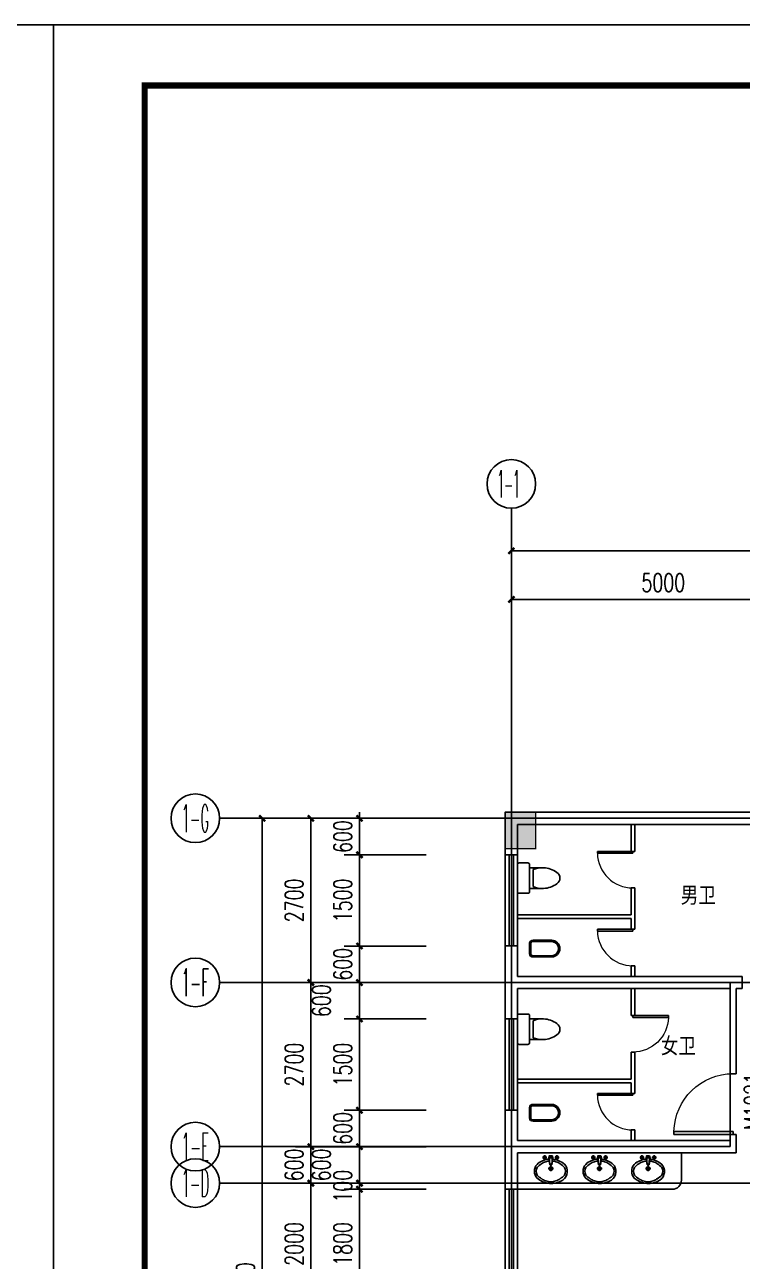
# Model space of a CAD drawing. Extents: x -6243262 to 3079315, y -2914302 to 172723.
# Drawn here: x -2437258 to -2425450, y -711687 to -691350 of the extents above; entities that cross this region are included whole.
import ezdxf
from ezdxf.enums import TextEntityAlignment as Align

# ---------------------------------------------------------------- set-up
doc = ezdxf.new("R2010")
doc.units = 0
doc.header["$LTSCALE"] = 1000
for name, color, linetype in [('0-柱网', 2, 'Continuous'), ('AXIS', 3, 'Continuous'), ('AXIS_TEXT', 7, 'Continuous'), ('DOTE', 24, 'Continuous'), ('PUB_DIM', 3, 'Continuous'), ('PUB_TEXT', 7, 'Continuous'), ('PUB_TITLE', 4, 'Continuous'), ('WALL', 9, 'Continuous'), ('WALL-PARAPET', 6, 'Continuous'), ('WINDOW', 4, 'Continuous'), ('WINDOW_TEXT', 7, 'Continuous'), ('洁具', 253, 'Continuous')]:
    doc.layers.add(name, color=color, linetype=linetype)
doc.styles.add('-宋体', font='', dxfattribs={"width": 0.8})
doc.styles.add('_TCH_AXIS', font='COMPLEX', dxfattribs={"bigfont": 'GBCBIG'})
doc.styles.add('_TCH_DIM_T3', font='SIMPLEX', dxfattribs={"width": 0.705882, "bigfont": 'GBCBIG'})
doc.styles.add('_TCH_WINDOW', font='SIMPLEX', dxfattribs={"height": 3.5, "bigfont": 'GBCBIG'})
doc.styles.add('COMPLEX', font='COMPLEX')
doc.styles.get('-宋体').set_extended_font_data('SimSun')
doc.dimstyles.new('_TCH_ARCH&&100', dxfattribs={"dimtxt": 297.5, "dimasz": 100, "dimexe": 250, "dimexo": 300, "dimgap": 126.25, "dimtad": 1, "dimdec": 0, "dimzin": 0, "dimdsep": 46, "dimtxsty": '_TCH_DIM_T3', "dimblk": 'ARCHTICK', "dimcen": 0.09, "dimclrt": 7, "dimazin": 2, "dimtfac": 1, "dimtdec": 0, "dimtix": 1, "dimtmove": 2, "dimatfit": 3, "dimfxl": 0, "dimtolj": 1, "dimtzin": 0, "dimarcsym": 0})

# ---------------------------------------------------------------- blocks, each defined once
blk = doc.blocks.new('1#柱网')
at = {"layer": '0-柱网'}
blk.add_hatch(color=0, dxfattribs=at).paths.add_polyline_path([(494005, 93967), (494005, 93367), (494505, 93367), (494505, 93967)])
at = {"layer": '0-柱网', "color": 0, "const_width": 20}
blk.add_lwpolyline([(494005, 93967), (494005, 93367), (494505, 93367), (494505, 93967), (494005, 93967)], dxfattribs=at)
blk = doc.blocks.new('_ArchTick')
at = {"color": 0, "linetype": 'ByBlock', "const_width": 0.4}
blk.add_lwpolyline([(-0.5, -0.5), (0.5, 0.5)], dxfattribs=at)
blk = doc.blocks.new('*D967')
at = {"layer": 'Defpoints', "color": 0, "transparency": 16777216}
for p in [(-2431750, -704402), (-2430350, -704402), (-2430350, -705002)]:
    blk.add_point(p, dxfattribs=at)
at = {"layer": 'PUB_DIM', "color": 0, "lineweight": -2, "transparency": 16777216}
for p, q in [((-2430650, -704402), (-2432000, -704402)), ((-2431750, -704402), (-2431750, -704302)), ((-2431750, -705002), (-2431750, -704402)), ((-2430650, -705002), (-2432000, -705002)), ((-2431750, -705002), (-2431750, -705102))]:
    blk.add_line(p, q, dxfattribs=at)
at = {"layer": 'PUB_DIM', "color": 0, "lineweight": -2, "transparency": 16777216, "xscale": 100, "yscale": 100, "zscale": 100}
for p, rotation in [((-2431750, -704402), 270), ((-2431750, -705002), 90)]:
    blk.add_blockref('_ArchTick', p, dxfattribs=dict(at, rotation=rotation))
at = {"layer": 'PUB_DIM', "color": 7, "transparency": 16777216, "insert": (-2432025, -704702), "char_height": 297.5, "attachment_point": 5, "rotation": 90, "style": '_TCH_DIM_T3'}
blk.add_mtext('\\A1;600', dxfattribs=at)
blk = doc.blocks.new('*D968')
at = {"layer": 'Defpoints', "color": 0, "transparency": 16777216}
for p in [(-2431750, -705002), (-2430350, -705002), (-2430350, -706502)]:
    blk.add_point(p, dxfattribs=at)
at = {"layer": 'PUB_DIM', "color": 0, "lineweight": -2, "transparency": 16777216}
for p, q in [((-2430650, -705002), (-2432000, -705002)), ((-2431750, -706502), (-2431750, -705002)), ((-2430650, -706502), (-2432000, -706502))]:
    blk.add_line(p, q, dxfattribs=at)
at = {"layer": 'PUB_DIM', "color": 0, "lineweight": -2, "transparency": 16777216, "xscale": 100, "yscale": 100, "zscale": 100}
for p, rotation in [((-2431750, -705002), 90), ((-2431750, -706502), 270)]:
    blk.add_blockref('_ArchTick', p, dxfattribs=dict(at, rotation=rotation))
at = {"layer": 'PUB_DIM', "color": 7, "transparency": 16777216, "insert": (-2432025, -705752), "char_height": 297.5, "attachment_point": 5, "rotation": 90, "style": '_TCH_DIM_T3'}
blk.add_mtext('\\A1;1500', dxfattribs=at)
blk = doc.blocks.new('*D969')
at = {"layer": 'Defpoints', "color": 0, "transparency": 16777216}
for p in [(-2431750, -706502), (-2430350, -706502), (-2430350, -707102)]:
    blk.add_point(p, dxfattribs=at)
at = {"layer": 'PUB_DIM', "color": 0, "lineweight": -2, "transparency": 16777216}
for p, q in [((-2431750, -706502), (-2431750, -706402)), ((-2430650, -706502), (-2432000, -706502)), ((-2431750, -707102), (-2431750, -706502)), ((-2430650, -707102), (-2432000, -707102)), ((-2431750, -707102), (-2431750, -707202))]:
    blk.add_line(p, q, dxfattribs=at)
at = {"layer": 'PUB_DIM', "color": 0, "lineweight": -2, "transparency": 16777216, "xscale": 100, "yscale": 100, "zscale": 100}
for p, rotation in [((-2431750, -706502), 270), ((-2431750, -707102), 90)]:
    blk.add_blockref('_ArchTick', p, dxfattribs=dict(at, rotation=rotation))
at = {"layer": 'PUB_DIM', "color": 7, "transparency": 16777216, "insert": (-2432025, -706802), "char_height": 297.5, "attachment_point": 5, "rotation": 90, "style": '_TCH_DIM_T3'}
blk.add_mtext('\\A1;600', dxfattribs=at)
blk = doc.blocks.new('*D970')
at = {"layer": 'Defpoints', "color": 0, "transparency": 16777216}
for p in [(-2431750, -707102), (-2430350, -707102), (-2430350, -707702)]:
    blk.add_point(p, dxfattribs=at)
at = {"layer": 'PUB_DIM', "color": 0, "lineweight": -2, "transparency": 16777216}
for p, q in [((-2430650, -707102), (-2432000, -707102)), ((-2431750, -707702), (-2431750, -707102)), ((-2430650, -707702), (-2432000, -707702))]:
    blk.add_line(p, q, dxfattribs=at)
at = {"layer": 'PUB_DIM', "color": 0, "lineweight": -2, "transparency": 16777216, "xscale": 100, "yscale": 100, "zscale": 100}
for p, rotation in [((-2431750, -707102), 90), ((-2431750, -707702), 270)]:
    blk.add_blockref('_ArchTick', p, dxfattribs=dict(at, rotation=rotation))
at = {"layer": 'PUB_DIM', "color": 7, "transparency": 16777216, "insert": (-2432375, -707402), "char_height": 297.5, "attachment_point": 5, "rotation": 90, "style": '_TCH_DIM_T3'}
blk.add_mtext('\\A1;600', dxfattribs=at)
blk = doc.blocks.new('*D971')
at = {"layer": 'Defpoints', "color": 0, "transparency": 16777216}
for p in [(-2431750, -707702), (-2430350, -707702), (-2430350, -709202)]:
    blk.add_point(p, dxfattribs=at)
at = {"layer": 'PUB_DIM', "color": 0, "lineweight": -2, "transparency": 16777216}
for p, q in [((-2430650, -707702), (-2432000, -707702)), ((-2431750, -709202), (-2431750, -707702)), ((-2430650, -709202), (-2432000, -709202))]:
    blk.add_line(p, q, dxfattribs=at)
at = {"layer": 'PUB_DIM', "color": 0, "lineweight": -2, "transparency": 16777216, "xscale": 100, "yscale": 100, "zscale": 100}
for p, rotation in [((-2431750, -707702), 90), ((-2431750, -709202), 270)]:
    blk.add_blockref('_ArchTick', p, dxfattribs=dict(at, rotation=rotation))
at = {"layer": 'PUB_DIM', "color": 7, "transparency": 16777216, "insert": (-2432025, -708452), "char_height": 297.5, "attachment_point": 5, "rotation": 90, "style": '_TCH_DIM_T3'}
blk.add_mtext('\\A1;1500', dxfattribs=at)
blk = doc.blocks.new('*D972')
at = {"layer": 'Defpoints', "color": 0, "transparency": 16777216}
for p in [(-2431750, -709202), (-2430350, -709202), (-2430350, -709802)]:
    blk.add_point(p, dxfattribs=at)
at = {"layer": 'PUB_DIM', "color": 0, "lineweight": -2, "transparency": 16777216}
for p, q in [((-2431750, -709202), (-2431750, -709102)), ((-2430650, -709202), (-2432000, -709202)), ((-2431750, -709802), (-2431750, -709202)), ((-2430650, -709802), (-2432000, -709802)), ((-2431750, -709802), (-2431750, -709902))]:
    blk.add_line(p, q, dxfattribs=at)
at = {"layer": 'PUB_DIM', "color": 0, "lineweight": -2, "transparency": 16777216, "xscale": 100, "yscale": 100, "zscale": 100}
for p, rotation in [((-2431750, -709202), 270), ((-2431750, -709802), 90)]:
    blk.add_blockref('_ArchTick', p, dxfattribs=dict(at, rotation=rotation))
at = {"layer": 'PUB_DIM', "color": 7, "transparency": 16777216, "insert": (-2432025, -709502), "char_height": 297.5, "attachment_point": 5, "rotation": 90, "style": '_TCH_DIM_T3'}
blk.add_mtext('\\A1;600', dxfattribs=at)
blk = doc.blocks.new('*D973')
at = {"layer": 'Defpoints', "color": 0, "transparency": 16777216}
for p in [(-2431750, -709802), (-2430350, -709802), (-2430350, -710402)]:
    blk.add_point(p, dxfattribs=at)
at = {"layer": 'PUB_DIM', "color": 0, "lineweight": -2, "transparency": 16777216}
for p, q in [((-2430650, -709802), (-2432000, -709802)), ((-2431750, -710402), (-2431750, -709802)), ((-2430650, -710402), (-2432000, -710402))]:
    blk.add_line(p, q, dxfattribs=at)
at = {"layer": 'PUB_DIM', "color": 0, "lineweight": -2, "transparency": 16777216, "xscale": 100, "yscale": 100, "zscale": 100}
for p, rotation in [((-2431750, -709802), 90), ((-2431750, -710402), 270)]:
    blk.add_blockref('_ArchTick', p, dxfattribs=dict(at, rotation=rotation))
at = {"layer": 'PUB_DIM', "color": 7, "transparency": 16777216, "insert": (-2432375, -710102), "char_height": 297.5, "attachment_point": 5, "rotation": 90, "style": '_TCH_DIM_T3'}
blk.add_mtext('\\A1;600', dxfattribs=at)
blk = doc.blocks.new('*D974')
at = {"layer": 'Defpoints', "color": 0, "transparency": 16777216}
for p in [(-2431750, -710402), (-2430350, -710402), (-2430350, -710502)]:
    blk.add_point(p, dxfattribs=at)
at = {"layer": 'PUB_DIM', "color": 0, "lineweight": -2, "transparency": 16777216}
for p, q in [((-2431750, -710402), (-2431750, -710302)), ((-2430650, -710402), (-2432000, -710402)), ((-2430650, -710502), (-2432000, -710502)), ((-2431750, -710502), (-2431750, -710402)), ((-2431750, -710502), (-2431750, -710602))]:
    blk.add_line(p, q, dxfattribs=at)
at = {"layer": 'PUB_DIM', "color": 0, "lineweight": -2, "transparency": 16777216, "xscale": 100, "yscale": 100, "zscale": 100}
for p, rotation in [((-2431750, -710402), 270), ((-2431750, -710502), 90)]:
    blk.add_blockref('_ArchTick', p, dxfattribs=dict(at, rotation=rotation))
at = {"layer": 'PUB_DIM', "color": 7, "transparency": 16777216, "insert": (-2432025, -710452), "char_height": 297.5, "attachment_point": 5, "rotation": 90, "style": '_TCH_DIM_T3'}
blk.add_mtext('\\A1;100', dxfattribs=at)
blk = doc.blocks.new('*D975')
at = {"layer": 'Defpoints', "color": 0, "transparency": 16777216}
for p in [(-2431750, -710502), (-2430350, -710502), (-2430350, -712302)]:
    blk.add_point(p, dxfattribs=at)
at = {"layer": 'PUB_DIM', "color": 0, "lineweight": -2, "transparency": 16777216}
for p, q in [((-2430650, -710502), (-2432000, -710502)), ((-2431750, -712302), (-2431750, -710502)), ((-2430650, -712302), (-2432000, -712302))]:
    blk.add_line(p, q, dxfattribs=at)
at = {"layer": 'PUB_DIM', "color": 0, "lineweight": -2, "transparency": 16777216, "xscale": 100, "yscale": 100, "zscale": 100}
for p, rotation in [((-2431750, -710502), 90), ((-2431750, -712302), 270)]:
    blk.add_blockref('_ArchTick', p, dxfattribs=dict(at, rotation=rotation))
at = {"layer": 'PUB_DIM', "color": 7, "transparency": 16777216, "insert": (-2432025, -711402), "char_height": 297.5, "attachment_point": 5, "rotation": 90, "style": '_TCH_DIM_T3'}
blk.add_mtext('\\A1;1800', dxfattribs=at)
blk = doc.blocks.new('*D1283')
at = {"layer": 'AXIS', "color": 0, "lineweight": -2, "transparency": 16777216}
for p, q in [((-2430650, -710402), (-2432800, -710402)), ((-2432550, -712402), (-2432550, -710402)), ((-2430650, -712402), (-2432800, -712402))]:
    blk.add_line(p, q, dxfattribs=at)
at = {"layer": 'Defpoints', "color": 0, "transparency": 16777216}
for p in [(-2432550, -710402), (-2430350, -710402), (-2430350, -712402)]:
    blk.add_point(p, dxfattribs=at)
at = {"layer": 'AXIS', "color": 0, "lineweight": -2, "transparency": 16777216, "xscale": 100, "yscale": 100, "zscale": 100}
for p, rotation in [((-2432550, -710402), 90), ((-2432550, -712402), 270)]:
    blk.add_blockref('_ArchTick', p, dxfattribs=dict(at, rotation=rotation))
at = {"layer": 'AXIS', "color": 7, "transparency": 16777216, "insert": (-2432825, -711402), "char_height": 297.5, "attachment_point": 5, "rotation": 90, "style": '_TCH_DIM_T3'}
blk.add_mtext('\\A1;2000', dxfattribs=at)
blk = doc.blocks.new('*D1284')
at = {"layer": 'AXIS', "color": 0, "lineweight": -2, "transparency": 16777216}
for p, q in [((-2432550, -709802), (-2432550, -709702)), ((-2430650, -709802), (-2432800, -709802)), ((-2432550, -710402), (-2432550, -709802)), ((-2430650, -710402), (-2432800, -710402)), ((-2432550, -710402), (-2432550, -710502))]:
    blk.add_line(p, q, dxfattribs=at)
at = {"layer": 'Defpoints', "color": 0, "transparency": 16777216}
for p in [(-2432550, -709802), (-2430350, -709802), (-2430350, -710402)]:
    blk.add_point(p, dxfattribs=at)
at = {"layer": 'AXIS', "color": 0, "lineweight": -2, "transparency": 16777216, "xscale": 100, "yscale": 100, "zscale": 100}
for p, rotation in [((-2432550, -709802), 270), ((-2432550, -710402), 90)]:
    blk.add_blockref('_ArchTick', p, dxfattribs=dict(at, rotation=rotation))
at = {"layer": 'AXIS', "color": 7, "transparency": 16777216, "insert": (-2432825, -710102), "char_height": 297.5, "attachment_point": 5, "rotation": 90, "style": '_TCH_DIM_T3'}
blk.add_mtext('\\A1;600', dxfattribs=at)
blk = doc.blocks.new('*D1285')
at = {"layer": 'AXIS', "color": 0, "lineweight": -2, "transparency": 16777216}
for p, q in [((-2430650, -707102), (-2432800, -707102)), ((-2432550, -709802), (-2432550, -707102)), ((-2430650, -709802), (-2432800, -709802))]:
    blk.add_line(p, q, dxfattribs=at)
at = {"layer": 'Defpoints', "color": 0, "transparency": 16777216}
for p in [(-2432550, -707102), (-2430350, -707102), (-2430350, -709802)]:
    blk.add_point(p, dxfattribs=at)
at = {"layer": 'AXIS', "color": 0, "lineweight": -2, "transparency": 16777216, "xscale": 100, "yscale": 100, "zscale": 100}
for p, rotation in [((-2432550, -707102), 90), ((-2432550, -709802), 270)]:
    blk.add_blockref('_ArchTick', p, dxfattribs=dict(at, rotation=rotation))
at = {"layer": 'AXIS', "color": 7, "transparency": 16777216, "insert": (-2432825, -708452), "char_height": 297.5, "attachment_point": 5, "rotation": 90, "style": '_TCH_DIM_T3'}
blk.add_mtext('\\A1;2700', dxfattribs=at)
blk = doc.blocks.new('*D1286')
at = {"layer": 'AXIS', "color": 0, "lineweight": -2, "transparency": 16777216}
for p, q in [((-2430650, -704402), (-2432800, -704402)), ((-2432550, -707102), (-2432550, -704402)), ((-2430650, -707102), (-2432800, -707102))]:
    blk.add_line(p, q, dxfattribs=at)
at = {"layer": 'Defpoints', "color": 0, "transparency": 16777216}
for p in [(-2432550, -704402), (-2430350, -704402), (-2430350, -707102)]:
    blk.add_point(p, dxfattribs=at)
at = {"layer": 'AXIS', "color": 0, "lineweight": -2, "transparency": 16777216, "xscale": 100, "yscale": 100, "zscale": 100}
for p, rotation in [((-2432550, -704402), 90), ((-2432550, -707102), 270)]:
    blk.add_blockref('_ArchTick', p, dxfattribs=dict(at, rotation=rotation))
at = {"layer": 'AXIS', "color": 7, "transparency": 16777216, "insert": (-2432825, -705752), "char_height": 297.5, "attachment_point": 5, "rotation": 90, "style": '_TCH_DIM_T3'}
blk.add_mtext('\\A1;2700', dxfattribs=at)
blk = doc.blocks.new('*D1287')
at = {"layer": 'AXIS', "color": 0, "lineweight": -2, "transparency": 16777216}
for p, q in [((-2430650, -704402), (-2433600, -704402)), ((-2433350, -719902), (-2433350, -704402)), ((-2430650, -719902), (-2433600, -719902))]:
    blk.add_line(p, q, dxfattribs=at)
at = {"layer": 'Defpoints', "color": 0, "transparency": 16777216}
for p in [(-2433350, -704402), (-2430350, -704402), (-2430350, -719902)]:
    blk.add_point(p, dxfattribs=at)
at = {"layer": 'AXIS', "color": 0, "lineweight": -2, "transparency": 16777216, "xscale": 100, "yscale": 100, "zscale": 100}
for p, rotation in [((-2433350, -704402), 90), ((-2433350, -719902), 270)]:
    blk.add_blockref('_ArchTick', p, dxfattribs=dict(at, rotation=rotation))
at = {"layer": 'AXIS', "color": 7, "transparency": 16777216, "insert": (-2433625, -712152), "char_height": 297.5, "attachment_point": 5, "rotation": 90, "style": '_TCH_DIM_T3'}
blk.add_mtext('\\A1;15500', dxfattribs=at)
blk = doc.blocks.new('*D1301')
at = {"layer": 'AXIS', "color": 0, "lineweight": -2, "transparency": 16777216}
for p, q in [((-2429250, -703002), (-2429250, -700552)), ((-2424250, -703002), (-2424250, -700552)), ((-2429250, -700802), (-2424250, -700802))]:
    blk.add_line(p, q, dxfattribs=at)
at = {"layer": 'Defpoints', "color": 0, "transparency": 16777216}
for p in [(-2424250, -700802), (-2429250, -703302), (-2424250, -703302)]:
    blk.add_point(p, dxfattribs=at)
at = {"layer": 'AXIS', "color": 0, "lineweight": -2, "transparency": 16777216, "xscale": 100, "yscale": 100, "zscale": 100, "rotation": 180}
blk.add_blockref('_ArchTick', (-2429250, -700802), dxfattribs=at)
at = {"layer": 'AXIS', "color": 0, "lineweight": -2, "transparency": 16777216, "xscale": 100, "yscale": 100, "zscale": 100}
blk.add_blockref('_ArchTick', (-2424250, -700802), dxfattribs=at)
at = {"layer": 'AXIS', "color": 7, "transparency": 16777216, "insert": (-2426750, -700527), "char_height": 297.5, "attachment_point": 5, "style": '_TCH_DIM_T3'}
blk.add_mtext('\\A1;5000', dxfattribs=at)
blk = doc.blocks.new('*D1302')
at = {"layer": 'AXIS', "color": 0, "lineweight": -2, "transparency": 16777216}
for p, q in [((-2429250, -703002), (-2429250, -699752)), ((-2389250, -703002), (-2389250, -699752)), ((-2429250, -700002), (-2389250, -700002))]:
    blk.add_line(p, q, dxfattribs=at)
at = {"layer": 'Defpoints', "color": 0, "transparency": 16777216}
for p in [(-2389250, -700002), (-2429250, -703302), (-2389250, -703302)]:
    blk.add_point(p, dxfattribs=at)
at = {"layer": 'AXIS', "color": 0, "lineweight": -2, "transparency": 16777216, "xscale": 100, "yscale": 100, "zscale": 100, "rotation": 180}
blk.add_blockref('_ArchTick', (-2429250, -700002), dxfattribs=at)
at = {"layer": 'AXIS', "color": 0, "lineweight": -2, "transparency": 16777216, "xscale": 100, "yscale": 100, "zscale": 100}
blk.add_blockref('_ArchTick', (-2389250, -700002), dxfattribs=at)
at = {"layer": 'AXIS', "color": 7, "transparency": 16777216, "insert": (-2409250, -699727), "char_height": 297.5, "attachment_point": 5, "style": '_TCH_DIM_T3'}
blk.add_mtext('\\A1;40000', dxfattribs=at)
blk = doc.blocks.new('$WINLIB2D$00000001')
at = {"color": 0}
for points in [[(-0.5, 0.5), (-0.5, -0.5)], [(-0.5, 0.5), (0.5, 0.5)], [(0.5, -0.5), (0.5, 0.5)], [(0.5, 0.167), (-0.5, 0.167)], [(0.5, -0.167), (-0.5, -0.167)], [(-0.5, -0.5), (0.5, -0.5)]]:
    blk.add_lwpolyline(points, dxfattribs=at)
blk = doc.blocks.new('$DorLib2D$00000001')
at = {"color": 0}
for p, q in [((0.45, 0.975), (0.5, 0.975)), ((0.45, 0), (0.45, 0.975)), ((0.5, 0), (0.5, 0.975)), ((0.5, 0), (0.45, 0))]:
    blk.add_line(p, q, dxfattribs=at)
at = {"color": 0, "lineweight": 13}
blk.add_arc((0.475, 0), 0.975, 91.4693, 180, dxfattribs=at)
blk = doc.blocks.new('$plan$00003671')
at = {"layer": '洁具', "color": 0}
for p, q in [((-101, 10), (-101, -63)), ((-25, 0), (-32, -39)), ((-25, 0), (25, 0)), ((-25, 0), (-17, -148)), ((25, 0), (17, -148)), ((25, 0), (32, -39)), ((101, 10), (101, -63)), ((-64, -27), (-138, -27)), ((-32, -39), (-17, -148)), ((-24, -20), (24, -20)), ((-17, -138), (17, -138)), ((-17, -148), (17, -148)), ((0, -164), (0, -254)), ((32, -39), (17, -148)), ((138, -27), (64, -27)), ((45, -209), (-45, -209))]:
    blk.add_line(p, q, dxfattribs=at)
blk.add_lwpolyline([(25, 0), (32, -39), (30, -54, -0.144626), (222, -135, -0.454002), (196, -399, -0.337627), (-227, -368, -0.376635), (-227, -140, -0.17218), (-30, -54), (-32, -39), (-25, 0)], format="xyb", close=True, dxfattribs=at)
for centre, radius in [((-101, -27), 25.2), ((-101, -27), 15.1), ((0, -209), 30.2), ((0, -209), 20.2), ((101, -27), 25.2), ((101, -27), 15.1)]:
    blk.add_circle(centre, radius, dxfattribs=at)
for centre, radius, start, end in [((-102, -254), 138, 152.5904, 207.4096), ((-19, -374), 275, 118.8696, 138.2267), ((-16, -304), 218, 108.3074, 128.6169), ((0, -351), 268, 95.4714, 108.3074), ((-1, -27), 7.25, 80.5252, 279.4748), ((1, -27), 7.25, 260.5252, 99.4748), ((0, -351), 268, 71.6926, 84.5286), ((16, -304), 218, 51.3831, 71.6926), ((19, -374), 275, 41.7733, 61.1304), ((102, -254), 138, 332.5904, 27.4096), ((-19, -135), 275, 221.7733, 241.1304), ((-16, -205), 218, 231.3831, 251.6926), ((16, -205), 218, 288.3074, 308.6169), ((19, -135), 275, 298.8696, 318.2267), ((0, -158), 268, 251.6926, 288.3074)]:
    blk.add_arc(centre, radius, start, end, dxfattribs=at)
blk = doc.blocks.new('$plan$00002866')
at = {"layer": '洁具', "color": 0}
for points in [[(-366, 138), (-59, 138, -0.388189), (0, 88), (0, -88, -0.388189), (-59, -138), (-366, -138, -0.97895)], [(-58, -116), (-376, -116, -0.936623), (-366, 117), (-58, 117, -0.381636), (-21, 86), (-21, -86, -0.399536)]]:
    blk.add_lwpolyline(points, format="xyb", close=True, dxfattribs=at)
blk.add_lwpolyline([(-306, 117, 0, 0, 0.440649), (-316, 108, 0, 0, 0), (-316, -106, 0, 0, 0.411645), (-307, -115, 1.5, 1.5, 0)], format="xyseb", dxfattribs=at)
blk = doc.blocks.new('_AXISO')
at = {"color": 0}
blk.add_circle((0, 0), 0.5, dxfattribs=at)
at = {"layer": 'AXIS_TEXT', "color": 0, "style": 'COMPLEX', "width": 1.041667}
blk.add_attdef('A', text='', height=0.56, dxfattribs=at).set_placement((-0.25, -0.28), (0.25, -0.28), align=Align.FIT)
blk = doc.blocks.new('$plan$00002826')
at = {"layer": '洁具', "color": 0}
for p, q in [((-260, -140), (-260, 140)), ((-200, 170), (-200, -170))]:
    blk.add_line(p, q, dxfattribs=at)
blk.add_lwpolyline([(-650, 92, 0.537872), (-650, -92, 0.149947), (-430, -170), (-200, -170), (-200, -220, 0.414214), (-170, -250), (-30, -250, 0.414214), (0, -220), (0, 220, 0.414214), (-30, 250), (-170, 250, 0.414214), (-200, 220), (-200, 170), (-430, 170, 0.149947)], format="xyb", close=True, dxfattribs=at)
for centre, start, end in [((-413, -227), 67.4505, 91.4725), ((-413, 227), 268.6339, 292.5495)]:
    blk.add_arc(centre, 398, start, end, dxfattribs=at)

msp = doc.modelspace()

# ---------------------------------------------------------------- linework, layer by layer
msp.add_lwpolyline([(-2429150.4, -709901.6), (-2429150.4, -710501.6), (-2426600.4, -710501.6, 0.4142136), (-2426450.4, -710351.6), (-2426450.4, -709901.6)], format="xyb")
at = {"layer": 'AXIS'}
for p, q in [((-2429250.4, -703301.6), (-2429250.4, -699301.6)), ((-2430350.4, -704401.6), (-2434050.4, -704401.6)), ((-2430350.4, -707101.6), (-2434050.4, -707101.6)), ((-2430350.4, -709801.6), (-2434050.4, -709801.6)), ((-2430350.4, -710401.6), (-2434050.4, -710401.6))]:
    msp.add_line(p, q, dxfattribs=at)
at = {"layer": 'DOTE'}
for p, q in [((-2429250.4, -721001.6), (-2429250.4, -703301.6)), ((-2388150.4, -704401.6), (-2430350.4, -704401.6)), ((-2424250.4, -707101.6), (-2430350.4, -707101.6)), ((-2425650.4, -709801.6), (-2425650.4, -707101.6)), ((-2425650.4, -709801.6), (-2430350.4, -709801.6)), ((-2388150.4, -710401.6), (-2430350.4, -710401.6))]:
    msp.add_line(p, q, dxfattribs=at)
at = {"layer": 'PUB_TITLE'}
for points in [[(-2496182.9, -733350.5), (-2436782.9, -733350.5), (-2436782.9, -691350.5), (-2496182.9, -691350.5)], [(-2436782.9, -733350.5), (-2377382.9, -733350.5), (-2377382.9, -691350.5), (-2436782.9, -691350.5)]]:
    msp.add_lwpolyline(points, close=True, dxfattribs=at)
at = {"layer": 'PUB_TITLE', "const_width": 100}
msp.add_lwpolyline([(-2435282.9, -732350.5), (-2378382.9, -732350.5), (-2378382.9, -692350.5), (-2435282.9, -692350.5)], close=True, dxfattribs=at)
at = {"layer": 'WALL'}
for p, q in [((-2429350.4, -704301.6), (-2429350.4, -705001.6)), ((-2424350.4, -704301.6), (-2429350.4, -704301.6)), ((-2429150.4, -705001.6), (-2429150.4, -704501.6)), ((-2424350.4, -704501.6), (-2429150.4, -704501.6)), ((-2429350.4, -705001.6), (-2429150.4, -705001.6)), ((-2429150.4, -706501.6), (-2429350.4, -706501.6)), ((-2429350.4, -706501.6), (-2429350.4, -707101.6)), ((-2429150.4, -707001.6), (-2429150.4, -706501.6)), ((-2427250.4, -707001.6), (-2429150.4, -707001.6)), ((-2425650.4, -707001.6), (-2427250.4, -707001.6)), ((-2425450.4, -707001.6), (-2425650.4, -707001.6)), ((-2425450.4, -707201.6), (-2425450.4, -707001.6)), ((-2429350.4, -707101.6), (-2429350.4, -707701.6)), ((-2427250.4, -707201.6), (-2429150.4, -707201.6)), ((-2429150.4, -707701.6), (-2429150.4, -707201.6)), ((-2425650.4, -707201.6), (-2427250.4, -707201.6)), ((-2425650.4, -707201.6), (-2425650.4, -708601.6)), ((-2425550.4, -708601.6), (-2425550.4, -707201.6)), ((-2425550.4, -707201.6), (-2425450.4, -707201.6)), ((-2429350.4, -707701.6), (-2429150.4, -707701.6)), ((-2425650.4, -708601.6), (-2425550.4, -708601.6)), ((-2429150.4, -709201.6), (-2429350.4, -709201.6)), ((-2429350.4, -709201.6), (-2429350.4, -709801.6)), ((-2429150.4, -709701.6), (-2429150.4, -709201.6)), ((-2425650.4, -709701.6), (-2429150.4, -709701.6)), ((-2425550.4, -709601.6), (-2425650.4, -709601.6)), ((-2425650.4, -709601.6), (-2425650.4, -709701.6)), ((-2425550.4, -709901.6), (-2425550.4, -709601.6)), ((-2429350.4, -709801.6), (-2429350.4, -710501.6)), ((-2429150.4, -710501.6), (-2429150.4, -709901.6)), ((-2425550.4, -709901.6), (-2429150.4, -709901.6)), ((-2429350.4, -710501.6), (-2429150.4, -710501.6))]:
    msp.add_line(p, q, dxfattribs=at)
at = {"layer": 'WALL-PARAPET'}
for p, q in [((-2427280.4, -704501.6), (-2427280.4, -704946.6)), ((-2427220.4, -704501.6), (-2427280.4, -704501.6)), ((-2427220.4, -704946.6), (-2427220.4, -704501.6)), ((-2427280.4, -704946.6), (-2427220.4, -704946.6)), ((-2427220.4, -705546.6), (-2427280.4, -705546.6)), ((-2427280.4, -705546.6), (-2427280.4, -705991.6)), ((-2427220.4, -706021.6), (-2427220.4, -705546.6)), ((-2427280.4, -705991.6), (-2429150.4, -705991.6)), ((-2429150.4, -706051.6), (-2429150.4, -705991.6)), ((-2427280.4, -706051.6), (-2429150.4, -706051.6)), ((-2427280.4, -706051.6), (-2427280.4, -706226.6)), ((-2427220.4, -706226.6), (-2427220.4, -706021.6)), ((-2427280.4, -706226.6), (-2427220.4, -706226.6)), ((-2427220.4, -706826.6), (-2427280.4, -706826.6)), ((-2427280.4, -706826.6), (-2427280.4, -707001.6)), ((-2427220.4, -707001.6), (-2427220.4, -706826.6)), ((-2427280.4, -707201.6), (-2427280.4, -707646.6)), ((-2427220.4, -707201.6), (-2427280.4, -707201.6)), ((-2427220.4, -707646.6), (-2427220.4, -707201.6)), ((-2427280.4, -707646.6), (-2427220.4, -707646.6)), ((-2427220.4, -708246.6), (-2427280.4, -708246.6)), ((-2427280.4, -708246.6), (-2427280.4, -708691.6)), ((-2427220.4, -708721.6), (-2427220.4, -708246.6)), ((-2427280.4, -708691.6), (-2429150.4, -708691.6)), ((-2429150.4, -708751.6), (-2429150.4, -708691.6)), ((-2427280.4, -708751.6), (-2429150.4, -708751.6)), ((-2427280.4, -708751.6), (-2427280.4, -708926.6)), ((-2427220.4, -708926.6), (-2427220.4, -708721.6)), ((-2427280.4, -708926.6), (-2427220.4, -708926.6)), ((-2427220.4, -709526.6), (-2427280.4, -709526.6)), ((-2427280.4, -709526.6), (-2427280.4, -709701.6)), ((-2427280.4, -709701.6), (-2427220.4, -709701.6)), ((-2427220.4, -709701.6), (-2427220.4, -709526.6))]:
    msp.add_line(p, q, dxfattribs=at)
at = {"layer": 'WINDOW'}
msp.add_line((-2425650.4, -709601.6), (-2425650.4, -708601.6), dxfattribs=at)

# ---------------------------------------------------------------- block references
at = {"yscale": -1, "rotation": 180}
for p in [(-2429150.4, -705385.3), (-2429150.4, -707870.5)]:
    msp.add_blockref('$plan$00002826', p, dxfattribs=at)
for p, rotation in [((-2428952.7, -706544.4), 180), ((-2428952.7, -709244.4), 179.9999999999999)]:
    msp.add_blockref('$plan$00002866', p, dxfattribs=dict(rotation=rotation))
for p in [(-2428600.4, -709952.5), (-2427800.4, -709952.5), (-2427000.4, -709952.5)]:
    msp.add_blockref('$plan$00003671', p)
at = {"layer": '0-柱网'}
msp.add_blockref('1#柱网', (-2923355.4, -798268.8), dxfattribs=at)
at = {"layer": 'AXIS'}
ref = msp.add_blockref('_AXISO', (-2429250.4, -698901.6), dxfattribs=dict(at, xscale=800, yscale=800, zscale=800))
ref.add_attrib('A', '1-1 ', dxfattribs={"layer": 'AXIS_TEXT', "height": 452.55, "style": '_TCH_AXIS', "width": 0.272727}).set_placement((-2429476.7, -699127.8), (-2429024.1, -699127.8), align=Align.FIT)
ref = msp.add_blockref('_AXISO', (-2434450.4, -704401.6), dxfattribs=dict(at, xscale=800, yscale=800, zscale=800))
ref.add_attrib('A', '1-G', dxfattribs={"layer": 'AXIS_TEXT', "height": 452.55, "style": '_TCH_AXIS', "width": 0.355932}).set_placement((-2434676.7, -704627.8), (-2434224.1, -704627.8), align=Align.FIT)
ref = msp.add_blockref('_AXISO', (-2434450.4, -707101.6), dxfattribs=dict(at, xscale=800, yscale=800, zscale=800))
ref.add_attrib('A', '1-F', dxfattribs={"layer": 'AXIS_TEXT', "height": 452.55, "style": '_TCH_AXIS', "width": 0.368421}).set_placement((-2434676.7, -707327.8), (-2434224.1, -707327.8), align=Align.FIT)
ref = msp.add_blockref('_AXISO', (-2434450.4, -709801.6), dxfattribs=dict(at, xscale=800, yscale=800, zscale=800))
ref.add_attrib('A', '1-E', dxfattribs={"layer": 'AXIS_TEXT', "height": 452.55, "style": '_TCH_AXIS', "width": 0.368421}).set_placement((-2434676.7, -710027.8), (-2434224.1, -710027.8), align=Align.FIT)
ref = msp.add_blockref('_AXISO', (-2434450.4, -710401.6), dxfattribs=dict(at, xscale=800, yscale=800, zscale=800))
ref.add_attrib('A', '1-D', dxfattribs={"layer": 'AXIS_TEXT', "height": 452.55, "style": '_TCH_AXIS', "width": 0.362069}).set_placement((-2434676.7, -710627.8), (-2434224.1, -710627.8), align=Align.FIT)
at = {"layer": 'WINDOW', "rotation": 90}
for name, p, xscale, yscale, zscale in [('$WINLIB2D$00000001', (-2429250.4, -705751.6), 1500, 200, 1500), ('$DorLib2D$00000001', (-2427250.4, -705246.6), 600, 600, 600), ('$DorLib2D$00000001', (-2427250.4, -706526.6), 600, 600, 600), ('$DorLib2D$00000001', (-2427250.4, -707946.6), 600, -600, 600), ('$WINLIB2D$00000001', (-2429250.4, -708451.6), -1500, 200, -1500), ('$DorLib2D$00000001', (-2427250.4, -709226.6), 600, 600, 600), ('$WINLIB2D$00000001', (-2429250.4, -711401.6), -1800.00000000004, -200, -1800.00000000004)]:
    msp.add_blockref(name, p, dxfattribs=dict(at, xscale=xscale, yscale=yscale, zscale=zscale))
at = {"layer": 'WINDOW'}
ref = msp.add_blockref('$DorLib2D$00000001', (-2425600.4, -709101.6), dxfattribs=dict(at, xscale=-1000, yscale=1000, zscale=-1000, rotation=90))
ref.add_attrib('A', 'M1021', (-2425121.7, -709526.6), dxfattribs={"layer": 'WINDOW_TEXT', "height": 297.5, "rotation": 90, "style": '_TCH_WINDOW', "width": 0.705882})

# ---------------------------------------------------------------- texts
at = {"layer": 'PUB_TEXT', "style": '-宋体', "width": 0.8}
for s, p in [('男卫', (-2426461.8, -705795.8)), ('女卫', (-2426789.2, -708274.4))]:
    msp.add_text(s, height=264.35, dxfattribs=at).set_placement(p)

# ---------------------------------------------------------------- dimensions: what is measured, and where the dimension line sits
at = {"layer": 'AXIS'}
for p1, p2, distance, picture, middle in [((-2429250.4, -703301.6), (-2389250.4, -703301.6), 3300, '*D1302', (-2409250.4, -699726.6)), ((-2429250.4, -703301.6), (-2424250.4, -703301.6), 2500, '*D1301', (-2426750.4, -700526.6)), ((-2430350.4, -719901.6), (-2430350.4, -704401.6), 3000, '*D1287', (-2433625.4, -712151.6)), ((-2430350.4, -707101.6), (-2430350.4, -704401.6), 2200, '*D1286', (-2432825.4, -705751.6)), ((-2430350.4, -709801.6), (-2430350.4, -707101.6), 2200, '*D1285', (-2432825.4, -708451.6)), ((-2430350.4, -710401.6), (-2430350.4, -709801.6), 2200, '*D1284', (-2432825.4, -710101.6)), ((-2430350.4, -712401.6), (-2430350.4, -710401.6), 2200, '*D1283', (-2432825.4, -711401.6))]:
    dim = msp.add_aligned_dim(p1=p1, p2=p2, distance=distance, dimstyle='_TCH_ARCH&&100', dxfattribs=at)
    dim.commit()
    dim.dimension.update_dxf_attribs({"geometry": picture, "text_midpoint": middle})
at = {"layer": 'PUB_DIM'}
for p1, p2, picture, middle in [((-2430350.4, -705001.6), (-2430350.4, -704401.6), '*D967', (-2432025.4, -704701.6)), ((-2430350.4, -706501.6), (-2430350.4, -705001.6), '*D968', (-2432025.4, -705751.6)), ((-2430350.4, -707101.6), (-2430350.4, -706501.6), '*D969', (-2432025.4, -706801.6)), ((-2430350.4, -709201.6), (-2430350.4, -707701.6), '*D971', (-2432025.4, -708451.6)), ((-2430350.4, -709801.6), (-2430350.4, -709201.6), '*D972', (-2432025.4, -709501.6)), ((-2430350.4, -710501.6), (-2430350.4, -710401.6), '*D974', (-2432025.4, -710451.6)), ((-2430350.4, -712301.6), (-2430350.4, -710501.6), '*D975', (-2432025.4, -711401.6))]:
    dim = msp.add_aligned_dim(p1=p1, p2=p2, distance=1400, dimstyle='_TCH_ARCH&&100', dxfattribs=at)
    dim.commit()
    dim.dimension.update_dxf_attribs({"geometry": picture, "text_midpoint": middle})
for base, p1, p2, picture, middle in [((-2431750.4, -707101.6), (-2430350.4, -707701.6), (-2430350.4, -707101.6), '*D970', (-2432375.4, -707401.6)), ((-2431750.4, -709801.6), (-2430350.4, -710401.6), (-2430350.4, -709801.6), '*D973', (-2432375.4, -710101.6))]:
    dim = msp.add_linear_dim(base=base, p1=p1, p2=p2, angle=90, dimstyle='_TCH_ARCH&&100', dxfattribs=at)
    dim.commit()
    dim.dimension.update_dxf_attribs({"geometry": picture, "text_midpoint": middle, "dimtype": 129})

doc.saveas('drawing.dxf')
